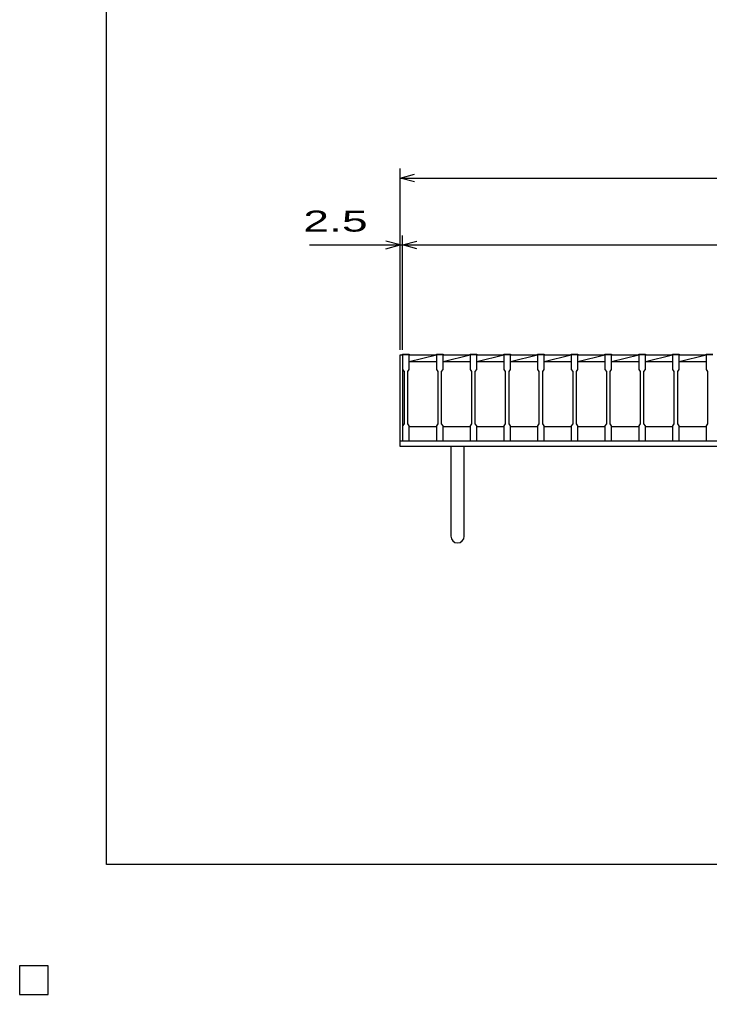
# Model space of a CAD drawing. Units: millimetres, scale not verified. Extents: x -1820 to 1731, y -1282 to 1054.
# Drawn here: x -1820 to -1098, y -1282 to -261 of the extents above; entities that cross this region are included whole.
import ezdxf
from ezdxf.enums import TextEntityAlignment as Align

# ---------------------------------------------------------------- set-up
doc = ezdxf.new("R2010")
doc.units = ezdxf.units.MM
doc.header["$LTSCALE"] = 10
for name, color, linetype, lineweight in [('0_2', 150, 'Continuous', 25), ('16', 3, 'Continuous', 25), ('19', 6, 'Continuous', 25), ('22', 4, 'Continuous', 25), ('24', 2, 'Continuous', 25), ('32', 4, 'Continuous', 25)]:
    doc.layers.add(name, color=color, linetype=linetype, lineweight=lineweight)
doc.styles.add('ベクトル', font='')
doc.styles.get('ベクトル').set_extended_font_data('ベクトル')

msp = doc.modelspace()

# ---------------------------------------------------------------- linework, layer by layer
at = {"layer": '0_2'}
for p, q in [((-1729, -1146.5), (-1729, 1053.5)), ((1731, -1146.5), (-1729, -1146.5)), ((-1790, -1252.5), (-1820, -1252.5)), ((-1820, -1252.5), (-1820, -1282.5)), ((-1790, -1252.5), (-1820, -1252.5)), ((-1820, -1252.5), (-1820, -1282.5)), ((-1790, -1252.5), (-1820, -1252.5)), ((-1820, -1252.5), (-1820, -1282.5)), ((-1790, -1252.5), (-1820, -1252.5)), ((-1820, -1252.5), (-1820, -1282.5)), ((-1790, -1252.5), (-1820, -1252.5)), ((-1820, -1252.5), (-1820, -1282.5)), ((-1790, -1282.5), (-1790, -1252.5)), ((-1790, -1282.5), (-1790, -1252.5)), ((-1790, -1282.5), (-1790, -1252.5)), ((-1790, -1282.5), (-1790, -1252.5)), ((-1790, -1282.5), (-1790, -1252.5)), ((-1820, -1282.5), (-1790, -1282.5)), ((-1820, -1282.5), (-1790, -1282.5)), ((-1820, -1282.5), (-1790, -1282.5)), ((-1820, -1282.5), (-1790, -1282.5)), ((-1820, -1282.5), (-1790, -1282.5))]:
    msp.add_line(p, q, dxfattribs=at)
at = {"layer": '16'}
for p, q in [((-1419, -612.5), (-1419, -611.8)), ((-1419, -611.8), (-1412, -611.8)), ((-1419, -612.5), (-1419, -628)), ((-1412, -612.5), (-1419, -612.5)), ((-1419, -612.5), (-1419, -687.5)), ((-1412, -611.8), (-1412, -612.5)), ((-1412, -628), (-1412, -612.5)), ((-1412, -612.5), (-1383.7, -612.5)), ((-1412, -619.5), (-1383.7, -612.5)), ((-1383.7, -612.5), (-1383.7, -611.8)), ((-1383.7, -611.8), (-1376.7, -611.8)), ((-1383.7, -612.5), (-1383.7, -628)), ((-1376.7, -612.5), (-1383.7, -612.5)), ((-1376.7, -611.8), (-1376.7, -612.5)), ((-1376.7, -628), (-1376.7, -612.5)), ((-1376.7, -612.5), (-1348.4, -612.5)), ((-1376.7, -619.5), (-1348.4, -612.5)), ((-1348.4, -612.5), (-1348.4, -611.8)), ((-1348.4, -611.8), (-1341.4, -611.8)), ((-1348.4, -612.5), (-1348.4, -628)), ((-1341.4, -612.5), (-1348.4, -612.5)), ((-1341.4, -611.8), (-1341.4, -612.5)), ((-1341.4, -628), (-1341.4, -612.5)), ((-1341.4, -612.5), (-1313.1, -612.5)), ((-1341.4, -619.5), (-1313.1, -612.5)), ((-1313.1, -612.5), (-1313.1, -611.8)), ((-1313.1, -611.8), (-1306.1, -611.8)), ((-1313.1, -612.5), (-1313.1, -628)), ((-1306.1, -612.5), (-1313.1, -612.5)), ((-1306.1, -611.8), (-1306.1, -612.5)), ((-1306.1, -628), (-1306.1, -612.5)), ((-1306.1, -612.5), (-1277.8, -612.5)), ((-1306.1, -619.5), (-1277.8, -612.5)), ((-1277.8, -612.5), (-1277.8, -611.8)), ((-1277.8, -611.8), (-1270.8, -611.8)), ((-1277.8, -612.5), (-1277.8, -628)), ((-1270.8, -612.5), (-1277.8, -612.5)), ((-1270.8, -611.8), (-1270.8, -612.5)), ((-1270.8, -628), (-1270.8, -612.5)), ((-1270.8, -612.5), (-1242.5, -612.5)), ((-1270.8, -619.5), (-1242.5, -612.5)), ((-1242.5, -612.5), (-1242.5, -611.8)), ((-1242.5, -611.8), (-1235.5, -611.8)), ((-1242.5, -612.5), (-1242.5, -628)), ((-1235.5, -612.5), (-1242.5, -612.5)), ((-1235.5, -611.8), (-1235.5, -612.5)), ((-1235.5, -628), (-1235.5, -612.5)), ((-1235.5, -612.5), (-1207.2, -612.5)), ((-1235.5, -619.5), (-1207.2, -612.5)), ((-1207.2, -612.5), (-1207.2, -611.8)), ((-1207.2, -611.8), (-1200.2, -611.8)), ((-1207.2, -612.5), (-1207.2, -628)), ((-1200.2, -612.5), (-1207.2, -612.5)), ((-1200.2, -611.8), (-1200.2, -612.5)), ((-1200.2, -628), (-1200.2, -612.5)), ((-1200.2, -612.5), (-1171.9, -612.5)), ((-1200.2, -619.5), (-1171.9, -612.5)), ((-1171.9, -612.5), (-1171.9, -611.8)), ((-1171.9, -611.8), (-1164.9, -611.8)), ((-1171.9, -612.5), (-1171.9, -628)), ((-1164.9, -612.5), (-1171.9, -612.5)), ((-1164.9, -611.8), (-1164.9, -612.5)), ((-1164.9, -628), (-1164.9, -612.5)), ((-1164.9, -612.5), (-1136.6, -612.5)), ((-1164.9, -619.5), (-1136.6, -612.5)), ((-1136.6, -612.5), (-1136.6, -611.8)), ((-1136.6, -611.8), (-1129.6, -611.8)), ((-1136.6, -612.5), (-1136.6, -628)), ((-1129.6, -612.5), (-1136.6, -612.5)), ((-1129.6, -611.8), (-1129.6, -612.5)), ((-1129.6, -628), (-1129.6, -612.5)), ((-1129.6, -612.5), (-1101.3, -612.5)), ((-1129.6, -619.5), (-1101.3, -612.5)), ((-1101.3, -612.5), (-1101.3, -611.8)), ((-1101.3, -611.8), (-1094.3, -611.8)), ((-1101.3, -612.5), (-1101.3, -628)), ((-1094.3, -612.5), (-1101.3, -612.5)), ((-1412, -619.5), (-1383.7, -619.5)), ((-1376.7, -619.5), (-1348.4, -619.5)), ((-1341.4, -619.5), (-1313.1, -619.5)), ((-1306.1, -619.5), (-1277.8, -619.5)), ((-1270.8, -619.5), (-1242.5, -619.5)), ((-1235.5, -619.5), (-1207.2, -619.5)), ((-1200.2, -619.5), (-1171.9, -619.5)), ((-1164.9, -619.5), (-1136.6, -619.5)), ((-1129.6, -619.5), (-1101.3, -619.5)), ((-1419, -628), (-1417.5, -630)), ((-1417.5, -630), (-1417.5, -685)), ((-1413.5, -630), (-1412, -628)), ((-1413.5, -685), (-1413.5, -630)), ((-1383.7, -628), (-1382.2, -630)), ((-1382.2, -630), (-1382.2, -685)), ((-1378.2, -630), (-1376.7, -628)), ((-1378.2, -685), (-1378.2, -630)), ((-1348.4, -628), (-1346.9, -630)), ((-1346.9, -630), (-1346.9, -685)), ((-1342.9, -630), (-1341.4, -628)), ((-1342.9, -685), (-1342.9, -630)), ((-1313.1, -628), (-1311.6, -630)), ((-1311.6, -630), (-1311.6, -685)), ((-1307.6, -630), (-1306.1, -628)), ((-1307.6, -685), (-1307.6, -630)), ((-1277.8, -628), (-1276.3, -630)), ((-1276.3, -630), (-1276.3, -685)), ((-1272.3, -630), (-1270.8, -628)), ((-1272.3, -685), (-1272.3, -630)), ((-1242.5, -628), (-1241, -630)), ((-1241, -630), (-1241, -685)), ((-1237, -630), (-1235.5, -628)), ((-1237, -685), (-1237, -630)), ((-1207.2, -628), (-1205.7, -630)), ((-1205.7, -630), (-1205.7, -685)), ((-1201.7, -630), (-1200.2, -628)), ((-1201.7, -685), (-1201.7, -630)), ((-1171.9, -628), (-1170.4, -630)), ((-1170.4, -630), (-1170.4, -685)), ((-1166.4, -630), (-1164.9, -628)), ((-1166.4, -685), (-1166.4, -630)), ((-1136.6, -628), (-1135.1, -630)), ((-1135.1, -630), (-1135.1, -685)), ((-1131.1, -630), (-1129.6, -628)), ((-1131.1, -685), (-1131.1, -630)), ((-1101.3, -628), (-1099.8, -630)), ((-1099.8, -630), (-1099.8, -685)), ((-1417.5, -685), (-1419, -687)), ((-1419, -687), (-1419, -702.5)), ((-1412, -687), (-1413.5, -685)), ((-1412, -702.5), (-1412, -687)), ((-1412, -687.5), (-1383.7, -687.5)), ((-1382.2, -685), (-1383.7, -687)), ((-1383.7, -687), (-1383.7, -702.5)), ((-1376.7, -687), (-1378.2, -685)), ((-1376.7, -702.5), (-1376.7, -687)), ((-1376.7, -687.5), (-1348.4, -687.5)), ((-1346.9, -685), (-1348.4, -687)), ((-1348.4, -687), (-1348.4, -702.5)), ((-1341.4, -687), (-1342.9, -685)), ((-1341.4, -702.5), (-1341.4, -687)), ((-1341.4, -687.5), (-1313.1, -687.5)), ((-1311.6, -685), (-1313.1, -687)), ((-1313.1, -687), (-1313.1, -702.5)), ((-1306.1, -687), (-1307.6, -685)), ((-1306.1, -702.5), (-1306.1, -687)), ((-1306.1, -687.5), (-1277.8, -687.5)), ((-1276.3, -685), (-1277.8, -687)), ((-1277.8, -687), (-1277.8, -702.5)), ((-1270.8, -687), (-1272.3, -685)), ((-1270.8, -702.5), (-1270.8, -687)), ((-1270.8, -687.5), (-1242.5, -687.5)), ((-1241, -685), (-1242.5, -687)), ((-1242.5, -687), (-1242.5, -702.5)), ((-1235.5, -687), (-1237, -685)), ((-1235.5, -702.5), (-1235.5, -687)), ((-1235.5, -687.5), (-1207.2, -687.5)), ((-1205.7, -685), (-1207.2, -687)), ((-1207.2, -687), (-1207.2, -702.5)), ((-1200.2, -687), (-1201.7, -685)), ((-1200.2, -702.5), (-1200.2, -687)), ((-1200.2, -687.5), (-1171.9, -687.5)), ((-1170.4, -685), (-1171.9, -687)), ((-1171.9, -687), (-1171.9, -702.5)), ((-1164.9, -687), (-1166.4, -685)), ((-1164.9, -702.5), (-1164.9, -687)), ((-1164.9, -687.5), (-1136.6, -687.5)), ((-1135.1, -685), (-1136.6, -687)), ((-1136.6, -687), (-1136.6, -702.5)), ((-1129.6, -687), (-1131.1, -685)), ((-1129.6, -702.5), (-1129.6, -687)), ((-1129.6, -687.5), (-1101.3, -687.5)), ((-1099.8, -685), (-1101.3, -687)), ((-1101.3, -687), (-1101.3, -702.5)), ((-1419, -702.5), (-1412, -702.5)), ((-1383.7, -702.5), (-1376.7, -702.5)), ((-1348.4, -702.5), (-1341.4, -702.5)), ((-1313.1, -702.5), (-1306.1, -702.5)), ((-1277.8, -702.5), (-1270.8, -702.5)), ((-1242.5, -702.5), (-1235.5, -702.5)), ((-1207.2, -702.5), (-1200.2, -702.5)), ((-1171.9, -702.5), (-1164.9, -702.5)), ((-1136.6, -702.5), (-1129.6, -702.5)), ((-1101.3, -702.5), (-1094.3, -702.5)), ((-1790, -1252.5), (-1820, -1252.5)), ((-1820, -1252.5), (-1820, -1282.5)), ((-1790, -1252.5), (-1820, -1252.5)), ((-1820, -1252.5), (-1820, -1282.5)), ((-1790, -1252.5), (-1820, -1252.5)), ((-1820, -1252.5), (-1820, -1282.5)), ((-1790, -1252.5), (-1820, -1252.5)), ((-1820, -1252.5), (-1820, -1282.5)), ((-1790, -1252.5), (-1820, -1252.5)), ((-1820, -1252.5), (-1820, -1282.5)), ((-1790, -1282.5), (-1790, -1252.5)), ((-1790, -1282.5), (-1790, -1252.5)), ((-1790, -1282.5), (-1790, -1252.5)), ((-1790, -1282.5), (-1790, -1252.5)), ((-1790, -1282.5), (-1790, -1252.5)), ((-1820, -1282.5), (-1790, -1282.5)), ((-1820, -1282.5), (-1790, -1282.5)), ((-1820, -1282.5), (-1790, -1282.5)), ((-1820, -1282.5), (-1790, -1282.5)), ((-1820, -1282.5), (-1790, -1282.5))]:
    msp.add_line(p, q, dxfattribs=at)
at = {"layer": '19'}
for p, q in [((-1421.5, -702.5), (-1421.5, -612.5)), ((-1421.5, -612.5), (-1419, -612.5)), ((-1421.5, -702.5), (-421.5, -702.5)), ((-1421.5, -708.5), (-1421.5, -702.5)), ((-421.5, -708.5), (-1421.5, -708.5)), ((-1368.5, -708.5), (-1368.5, -802.5)), ((-1354.5, -802.5), (-1354.5, -708.5))]:
    msp.add_line(p, q, dxfattribs=at)
msp.add_arc((-1361.5, -802.5), 7, 180, 0, dxfattribs=at)
at = {"layer": '22'}
for p, q in [((-1421.5, -607.5), (-1421.5, -417.5)), ((-1421.5, -427.5), (-1406.5, -423.5)), ((-1406.5, -431.5), (-1421.5, -427.5)), ((-1421.5, -427.5), (-421.5, -427.5)), ((-1421.5, -607.5), (-1421.5, -487.5)), ((-1419, -607.5), (-1419, -487.5)), ((-1516.5, -497.5), (-1421.5, -497.5)), ((-1421.5, -497.5), (-1436.5, -493.5)), ((-1436.5, -501.5), (-1421.5, -497.5)), ((-1421.5, -497.5), (-1419, -497.5)), ((-1419, -497.5), (-1404, -493.5)), ((-1404, -501.5), (-1419, -497.5)), ((-1419, -497.5), (-424, -497.5))]:
    msp.add_line(p, q, dxfattribs=at)
at = {"layer": '22', "color": 2}
for p, q in [((-1790, -1252.5), (-1820, -1252.5)), ((-1820, -1252.5), (-1820, -1282.5)), ((-1790, -1252.5), (-1820, -1252.5)), ((-1820, -1252.5), (-1820, -1282.5)), ((-1790, -1252.5), (-1820, -1252.5)), ((-1820, -1252.5), (-1820, -1282.5)), ((-1790, -1282.5), (-1790, -1252.5)), ((-1790, -1282.5), (-1790, -1252.5)), ((-1790, -1282.5), (-1790, -1252.5)), ((-1820, -1282.5), (-1790, -1282.5)), ((-1820, -1282.5), (-1790, -1282.5)), ((-1820, -1282.5), (-1790, -1282.5))]:
    msp.add_line(p, q, dxfattribs=at)
at = {"layer": '24', "color": 4}
for p, q in [((-1790, -1252.5), (-1820, -1252.5)), ((-1820, -1252.5), (-1820, -1282.5)), ((-1790, -1252.5), (-1820, -1252.5)), ((-1820, -1252.5), (-1820, -1282.5)), ((-1790, -1252.5), (-1820, -1252.5)), ((-1820, -1252.5), (-1820, -1282.5)), ((-1790, -1282.5), (-1790, -1252.5)), ((-1790, -1282.5), (-1790, -1252.5)), ((-1790, -1282.5), (-1790, -1252.5)), ((-1820, -1282.5), (-1790, -1282.5)), ((-1820, -1282.5), (-1790, -1282.5)), ((-1820, -1282.5), (-1790, -1282.5))]:
    msp.add_line(p, q, dxfattribs=at)
at = {"layer": '32'}
for p, q in [((-1790, -1252.5), (-1820, -1252.5)), ((-1820, -1252.5), (-1820, -1282.5)), ((-1790, -1252.5), (-1820, -1252.5)), ((-1820, -1252.5), (-1820, -1282.5)), ((-1790, -1252.5), (-1820, -1252.5)), ((-1820, -1252.5), (-1820, -1282.5)), ((-1790, -1252.5), (-1820, -1252.5)), ((-1820, -1252.5), (-1820, -1282.5)), ((-1790, -1252.5), (-1820, -1252.5)), ((-1820, -1252.5), (-1820, -1282.5)), ((-1790, -1282.5), (-1790, -1252.5)), ((-1790, -1282.5), (-1790, -1252.5)), ((-1790, -1282.5), (-1790, -1252.5)), ((-1790, -1282.5), (-1790, -1252.5)), ((-1790, -1282.5), (-1790, -1252.5)), ((-1820, -1282.5), (-1790, -1282.5)), ((-1820, -1282.5), (-1790, -1282.5)), ((-1820, -1282.5), (-1790, -1282.5)), ((-1820, -1282.5), (-1790, -1282.5)), ((-1820, -1282.5), (-1790, -1282.5))]:
    msp.add_line(p, q, dxfattribs=at)

# ---------------------------------------------------------------- texts
at = {"layer": '22', "color": 2, "style": 'ベクトル', "width": 1.65}
msp.add_text(' 2.5 ', height=21.99, dxfattribs=at).set_placement((-1536.5, -472.5), align=Align.MIDDLE_LEFT)

doc.saveas('drawing.dxf')
